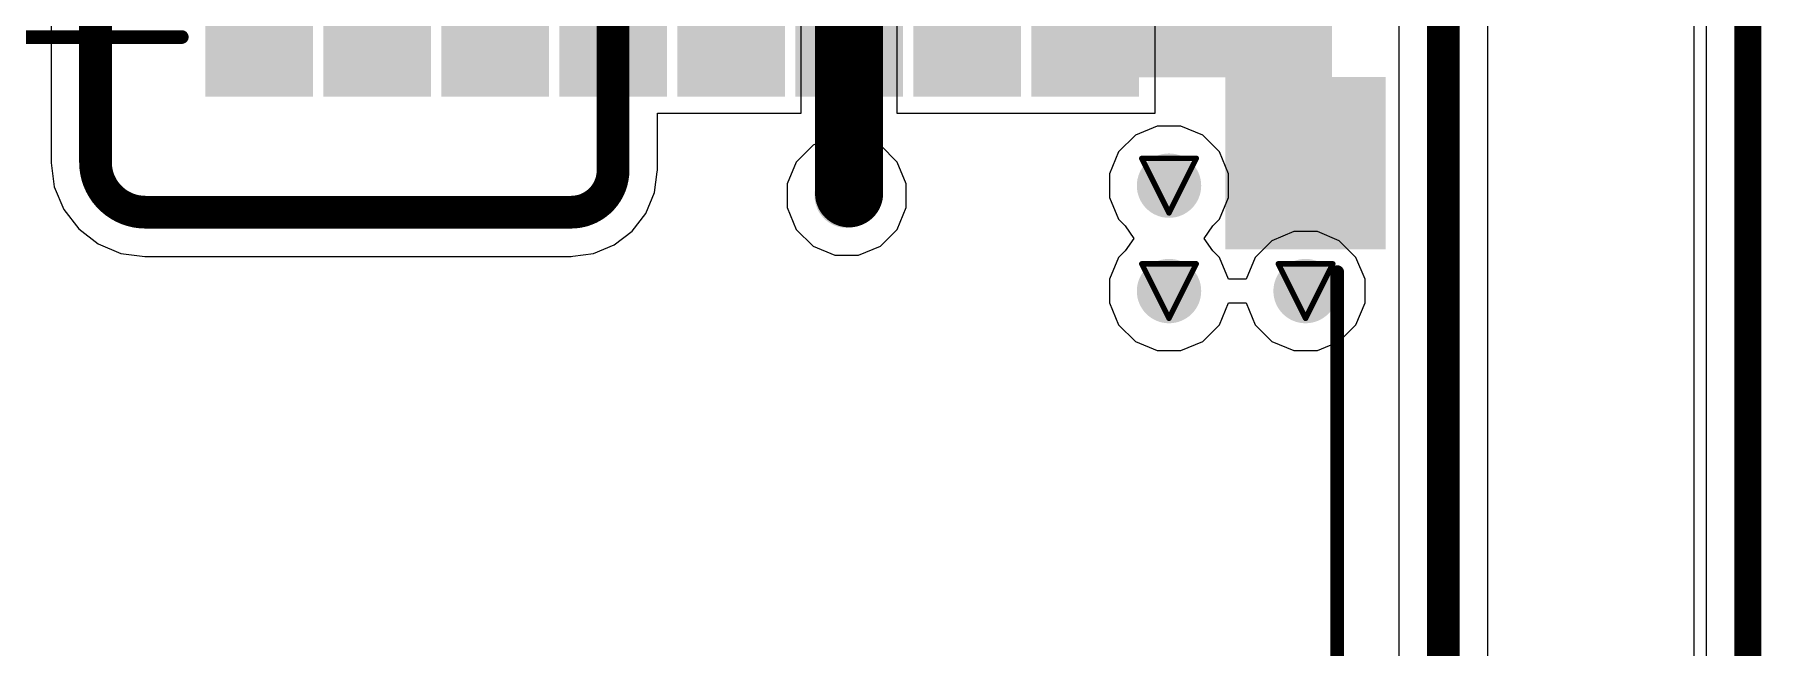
# Model space of a CAD drawing. Header units: inches. Extents: x 0 to 12.2, y 0 to 7.
# Drawn here: x 3.702 to 4.336, y 2.064 to 2.289 of the extents above; entities that cross this region are included whole.
import ezdxf

# ---------------------------------------------------------------- set-up
doc = ezdxf.new("R2010")
doc.units = ezdxf.units.IN
doc.header["$MEASUREMENT"] = 0
for name, color, linetype in [('Board Outline', 216, 'Continuous'), ('Bottom Layer', 5, 'Continuous'), ('Drill Drawing', 1, 'Continuous'), ('Layer 1', 16, 'Continuous'), ('Layer 2', 76, 'Continuous'), ('Top Layer', 1, 'Continuous'), ('Top Overlay', 2, 'Continuous'), ('Top Paste', 8, 'Continuous'), ('Top Solder', 216, 'Continuous'), ('Via Holes', 16, 'Continuous')]:
    doc.layers.add(name, color=color, linetype=linetype)

# ---------------------------------------------------------------- blocks, each defined once
blk = doc.blocks.new('5027740891_195')
at = {"layer": 'Top Layer'}
for points in [[(-0.2875, 0.32185), (-0.22451, 0.32185), (-0.22451, 0.2628), (-0.2875, 0.2628)], [(-0.13199, 0.32185), (-0.10049, 0.32185), (-0.10049, 0.25571), (-0.13199, 0.25571)], [(-0.08868, 0.32185), (-0.05718, 0.32185), (-0.05718, 0.25571), (-0.08868, 0.25571)], [(-0.04537, 0.32185), (-0.01388, 0.32185), (-0.01388, 0.25571), (-0.04537, 0.25571)], [(-0.00207, 0.32185), (0.02943, 0.32185), (0.02943, 0.25571), (-0.00207, 0.25571)], [(0.04124, 0.32185), (0.07274, 0.32185), (0.07274, 0.25571), (0.04124, 0.25571)], [(0.08455, 0.32185), (0.11604, 0.32185), (0.11604, 0.25571), (0.08455, 0.25571)], [(0.12785, 0.32185), (0.15935, 0.32185), (0.15935, 0.25571), (0.12785, 0.25571)], [(0.17116, 0.32185), (0.20266, 0.32185), (0.20266, 0.25571), (0.17116, 0.25571)], [(0.21053, 0.32185), (0.27352, 0.32185), (0.27352, 0.2628), (0.21053, 0.2628)], [(0.24242, 0.25492), (0.29321, 0.25492), (0.29321, 0.1998), (0.24242, 0.1998)], [(0.24242, -0.03642), (0.29321, -0.03642), (0.29321, -0.09154), (0.24242, -0.09154)], [(-0.29734, -0.25886), (-0.23829, -0.25886), (-0.23829, -0.32579), (-0.29734, -0.32579)], [(0.23415, -0.25886), (0.29321, -0.25886), (0.29321, -0.32579), (0.23415, -0.32579)]]:
    blk.add_hatch(color=1, dxfattribs=at).paths.add_polyline_path(points)
at = {"layer": 'Top Paste'}
for points in [[(-0.2875, 0.32185), (-0.22451, 0.32185), (-0.22451, 0.2628), (-0.2875, 0.2628)], [(-0.13199, 0.32185), (-0.10049, 0.32185), (-0.10049, 0.25571), (-0.13199, 0.25571)], [(-0.08868, 0.32185), (-0.05718, 0.32185), (-0.05718, 0.25571), (-0.08868, 0.25571)], [(-0.04537, 0.32185), (-0.01388, 0.32185), (-0.01388, 0.25571), (-0.04537, 0.25571)], [(-0.00207, 0.32185), (0.02943, 0.32185), (0.02943, 0.25571), (-0.00207, 0.25571)], [(0.04124, 0.32185), (0.07274, 0.32185), (0.07274, 0.25571), (0.04124, 0.25571)], [(0.08455, 0.32185), (0.11604, 0.32185), (0.11604, 0.25571), (0.08455, 0.25571)], [(0.12785, 0.32185), (0.15935, 0.32185), (0.15935, 0.25571), (0.12785, 0.25571)], [(0.17116, 0.32185), (0.20266, 0.32185), (0.20266, 0.25571), (0.17116, 0.25571)], [(0.21053, 0.32185), (0.27352, 0.32185), (0.27352, 0.2628), (0.21053, 0.2628)], [(0.24242, 0.25492), (0.29321, 0.25492), (0.29321, 0.1998), (0.24242, 0.1998)], [(0.24242, -0.03642), (0.29321, -0.03642), (0.29321, -0.09154), (0.24242, -0.09154)], [(-0.29734, -0.25886), (-0.23829, -0.25886), (-0.23829, -0.32579), (-0.29734, -0.32579)], [(0.23415, -0.25886), (0.29321, -0.25886), (0.29321, -0.32579), (0.23415, -0.32579)]]:
    blk.add_hatch(color=8, dxfattribs=at).paths.add_polyline_path(points)
at = {"layer": 'Top Solder'}
for points in [[(-0.2915, 0.32585), (-0.22051, 0.32585), (-0.22051, 0.2588), (-0.2915, 0.2588)], [(-0.13599, 0.32585), (-0.09649, 0.32585), (-0.09649, 0.25171), (-0.13599, 0.25171)], [(-0.09268, 0.32585), (-0.05318, 0.32585), (-0.05318, 0.25171), (-0.09268, 0.25171)], [(-0.04937, 0.32585), (-0.00988, 0.32585), (-0.00988, 0.25171), (-0.04937, 0.25171)], [(-0.00607, 0.32585), (0.03343, 0.32585), (0.03343, 0.25171), (-0.00607, 0.25171)], [(0.03724, 0.32585), (0.07674, 0.32585), (0.07674, 0.25171), (0.03724, 0.25171)], [(0.08055, 0.32585), (0.12004, 0.32585), (0.12004, 0.25171), (0.08055, 0.25171)], [(0.12385, 0.32585), (0.16335, 0.32585), (0.16335, 0.25171), (0.12385, 0.25171)], [(0.16716, 0.32585), (0.20666, 0.32585), (0.20666, 0.25171), (0.16716, 0.25171)], [(0.20653, 0.32585), (0.27752, 0.32585), (0.27752, 0.2588), (0.20653, 0.2588)], [(0.23842, 0.25892), (0.29721, 0.25892), (0.29721, 0.1958), (0.23842, 0.1958)], [(0.23842, -0.03242), (0.29721, -0.03242), (0.29721, -0.09554), (0.23842, -0.09554)], [(-0.30134, -0.25486), (-0.23429, -0.25486), (-0.23429, -0.32979), (-0.30134, -0.32979)], [(0.23015, -0.25486), (0.29721, -0.25486), (0.29721, -0.32979), (0.23015, -0.32979)]]:
    blk.add_hatch(color=216, dxfattribs=at).paths.add_polyline_path(points)
at = {"layer": 'Top Overlay'}
for p, q in [((-0.0135, -0.2775), (-0.0405, -0.3045)), ((0.0135, -0.3045), (-0.0135, -0.2775)), ((-0.0405, -0.3045), (0.0135, -0.3045))]:
    blk.add_line(p, q, dxfattribs=at)
for points in [[(-0.21191, 0.27362, 0.005, 0.005, 0), (-0.14459, 0.27362, 0.005, 0.005, 0)], [(-0.28356, -0.24626, 0.005, 0.005, 0), (-0.28356, 0.25039, 0.005, 0.005, 0)], [(0.27943, -0.02402, 0.005, 0.005, 0), (0.27943, 0.1874, 0.005, 0.005, 0)], [(0.27943, -0.24646, 0.005, 0.005, 0), (0.27943, -0.10394, 0.005, 0.005, 0)], [(-0.0405, -0.3045, 0.005, 0.005, 0), (-0.0135, -0.2775, 0.005, 0.005, 0)], [(-0.0135, -0.2775, 0.005, 0.005, 0), (0.0135, -0.3045, 0.005, 0.005, 0)], [(-0.0405, -0.3045, 0.005, 0.005, 0), (0.0135, -0.3045, 0.005, 0.005, 0)], [(-0.22569, -0.31693, 0.005, 0.005, 0), (0.22156, -0.31693, 0.005, 0.005, 0)]]:
    blk.add_lwpolyline(points, format="xyseb", dxfattribs=at)
for points in [[(-0.21316, 0.27362, 0.0025, 0.0025, 1), (-0.21066, 0.27362, 0.0025, 0.0025, 1)], [(-0.14584, 0.27362, 0.0025, 0.0025, 1), (-0.14334, 0.27362, 0.0025, 0.0025, 1)], [(-0.28481, 0.25039, 0.0025, 0.0025, 1), (-0.28231, 0.25039, 0.0025, 0.0025, 1)], [(0.27818, 0.1874, 0.0025, 0.0025, 1), (0.28068, 0.1874, 0.0025, 0.0025, 1)], [(0.27818, -0.02402, 0.0025, 0.0025, 1), (0.28068, -0.02402, 0.0025, 0.0025, 1)], [(0.27818, -0.10394, 0.0025, 0.0025, 1), (0.28068, -0.10394, 0.0025, 0.0025, 1)], [(-0.28481, -0.24626, 0.0025, 0.0025, 1), (-0.28231, -0.24626, 0.0025, 0.0025, 1)], [(0.27818, -0.24646, 0.0025, 0.0025, 1), (0.28068, -0.24646, 0.0025, 0.0025, 1)], [(-0.01475, -0.2775, 0.0025, 0.0025, 1), (-0.01225, -0.2775, 0.0025, 0.0025, 1)], [(-0.01475, -0.2775, 0.0025, 0.0025, 1), (-0.01225, -0.2775, 0.0025, 0.0025, 1)], [(-0.04175, -0.3045, 0.0025, 0.0025, 1), (-0.03925, -0.3045, 0.0025, 0.0025, 1)], [(-0.04175, -0.3045, 0.0025, 0.0025, 1), (-0.03925, -0.3045, 0.0025, 0.0025, 1)], [(0.01225, -0.3045, 0.0025, 0.0025, 1), (0.01475, -0.3045, 0.0025, 0.0025, 1)], [(0.01225, -0.3045, 0.0025, 0.0025, 1), (0.01475, -0.3045, 0.0025, 0.0025, 1)], [(-0.22694, -0.31693, 0.0025, 0.0025, 1), (-0.22444, -0.31693, 0.0025, 0.0025, 1)], [(0.22031, -0.31693, 0.0025, 0.0025, 1), (0.22281, -0.31693, 0.0025, 0.0025, 1)]]:
    blk.add_lwpolyline(points, format="xyseb", close=True, dxfattribs=at)

msp = doc.modelspace()

# ---------------------------------------------------------------- hatches: boundary and pattern name
at = {"layer": 'Bottom Layer'}
h = msp.add_hatch(color=5, dxfattribs=at)
edge = h.paths.add_edge_path()
edge.add_arc((4.11829, 2.23368), 0.01181, 0, 360)
h = msp.add_hatch(color=5, dxfattribs=at)
edge = h.paths.add_edge_path()
edge.add_arc((4, 2.23), 0.01181, 0, 360)
h = msp.add_hatch(color=5, dxfattribs=at)
edge = h.paths.add_edge_path()
edge.add_arc((4.11829, 2.195), 0.01181, 0, 360)
h = msp.add_hatch(color=5, dxfattribs=at)
edge = h.paths.add_edge_path()
edge.add_arc((4.1684, 2.195), 0.01181, 0, 360)
at = {"layer": 'Layer 1'}
h = msp.add_hatch(color=16, dxfattribs=at)
edge = h.paths.add_edge_path()
edge.add_arc((4.11829, 2.23368), 0.01181, 0, 360)
h = msp.add_hatch(color=16, dxfattribs=at)
edge = h.paths.add_edge_path()
edge.add_arc((4, 2.23), 0.01181, 0, 360)
h = msp.add_hatch(color=16, dxfattribs=at)
edge = h.paths.add_edge_path()
edge.add_arc((4.11829, 2.195), 0.01181, 0, 360)
h = msp.add_hatch(color=16, dxfattribs=at)
edge = h.paths.add_edge_path()
edge.add_arc((4.1684, 2.195), 0.01181, 0, 360)
at = {"layer": 'Layer 2'}
h = msp.add_hatch(color=76, dxfattribs=at)
edge = h.paths.add_edge_path()
edge.add_arc((4.11829, 2.23368), 0.01181, 0, 360)
h = msp.add_hatch(color=76, dxfattribs=at)
edge = h.paths.add_edge_path()
edge.add_arc((4, 2.23), 0.01181, 0, 360)
h = msp.add_hatch(color=76, dxfattribs=at)
edge = h.paths.add_edge_path()
edge.add_arc((4.11829, 2.195), 0.01181, 0, 360)
h = msp.add_hatch(color=76, dxfattribs=at)
edge = h.paths.add_edge_path()
edge.add_arc((4.1684, 2.195), 0.01181, 0, 360)
at = {"layer": 'Top Layer'}
h = msp.add_hatch(color=1, dxfattribs=at)
edge = h.paths.add_edge_path()
edge.add_arc((4.11829, 2.23368), 0.01181, 0, 360)
h = msp.add_hatch(color=1, dxfattribs=at)
edge = h.paths.add_edge_path()
edge.add_arc((4, 2.23), 0.01181, 0, 360)
h = msp.add_hatch(color=1, dxfattribs=at)
edge = h.paths.add_edge_path()
edge.add_arc((4.11829, 2.195), 0.01181, 0, 360)
h = msp.add_hatch(color=1, dxfattribs=at)
edge = h.paths.add_edge_path()
edge.add_arc((4.1684, 2.195), 0.01181, 0, 360)
at = {"layer": 'Via Holes'}
h = msp.add_hatch(color=7, dxfattribs=at)
edge = h.paths.add_edge_path()
edge.add_arc((4.11829, 2.23368), 0.00591, 0, 360)
h = msp.add_hatch(color=7, dxfattribs=at)
edge = h.paths.add_edge_path()
edge.add_arc((4, 2.23), 0.00591, 0, 360)
h = msp.add_hatch(color=7, dxfattribs=at)
edge = h.paths.add_edge_path()
edge.add_arc((4.11829, 2.195), 0.00591, 0, 360)
h = msp.add_hatch(color=7, dxfattribs=at)
edge = h.paths.add_edge_path()
edge.add_arc((4.1684, 2.195), 0.00591, 0, 360)

# ---------------------------------------------------------------- linework, layer by layer
at = {"layer": 'Board Outline'}
msp.add_lwpolyline([(4.33071, 0, 0.01, 0.01, 0), (4.33071, 4.72441, 0.01, 0.01, 0)], format="xyseb", dxfattribs=at)
at = {"layer": 'Bottom Layer'}
msp.add_line((4.31542, 4.56122), (4.31542, 0.1632), dxfattribs=at)
at = {"layer": 'Drill Drawing'}
for points in [[(4.10829, 2.24368, 0.002, 0.002, 0), (4.12829, 2.24368, 0.002, 0.002, 0)], [(4.10829, 2.24368, 0.002, 0.002, 0), (4.11829, 2.22368, 0.002, 0.002, 0)], [(4.11829, 2.22368, 0.002, 0.002, 0), (4.12829, 2.24368, 0.002, 0.002, 0)], [(3.99, 2.24, 0.002, 0.002, 0), (4.01, 2.24, 0.002, 0.002, 0)], [(3.99, 2.24, 0.002, 0.002, 0), (4, 2.22, 0.002, 0.002, 0)], [(4, 2.22, 0.002, 0.002, 0), (4.01, 2.24, 0.002, 0.002, 0)], [(4.10829, 2.205, 0.002, 0.002, 0), (4.12829, 2.205, 0.002, 0.002, 0)], [(4.10829, 2.205, 0.002, 0.002, 0), (4.11829, 2.185, 0.002, 0.002, 0)], [(4.11829, 2.185, 0.002, 0.002, 0), (4.12829, 2.205, 0.002, 0.002, 0)], [(4.1584, 2.205, 0.002, 0.002, 0), (4.1784, 2.205, 0.002, 0.002, 0)], [(4.1584, 2.205, 0.002, 0.002, 0), (4.1684, 2.185, 0.002, 0.002, 0)], [(4.1684, 2.185, 0.002, 0.002, 0), (4.1784, 2.205, 0.002, 0.002, 0)]]:
    msp.add_lwpolyline(points, format="xyseb", dxfattribs=at)
for points in [[(4.10779, 2.24368, 0.001, 0.001, 1), (4.10879, 2.24368, 0.001, 0.001, 1)], [(4.10779, 2.24368, 0.001, 0.001, 1), (4.10879, 2.24368, 0.001, 0.001, 1)], [(4.12779, 2.24368, 0.001, 0.001, 1), (4.12879, 2.24368, 0.001, 0.001, 1)], [(4.12779, 2.24368, 0.001, 0.001, 1), (4.12879, 2.24368, 0.001, 0.001, 1)], [(3.9895, 2.24, 0.001, 0.001, 1), (3.9905, 2.24, 0.001, 0.001, 1)], [(3.9895, 2.24, 0.001, 0.001, 1), (3.9905, 2.24, 0.001, 0.001, 1)], [(4.0095, 2.24, 0.001, 0.001, 1), (4.0105, 2.24, 0.001, 0.001, 1)], [(4.0095, 2.24, 0.001, 0.001, 1), (4.0105, 2.24, 0.001, 0.001, 1)], [(4.11779, 2.22368, 0.001, 0.001, 1), (4.11879, 2.22368, 0.001, 0.001, 1)], [(4.11779, 2.22368, 0.001, 0.001, 1), (4.11879, 2.22368, 0.001, 0.001, 1)], [(3.9995, 2.22, 0.001, 0.001, 1), (4.0005, 2.22, 0.001, 0.001, 1)], [(3.9995, 2.22, 0.001, 0.001, 1), (4.0005, 2.22, 0.001, 0.001, 1)], [(4.10779, 2.205, 0.001, 0.001, 1), (4.10879, 2.205, 0.001, 0.001, 1)], [(4.10779, 2.205, 0.001, 0.001, 1), (4.10879, 2.205, 0.001, 0.001, 1)], [(4.12779, 2.205, 0.001, 0.001, 1), (4.12879, 2.205, 0.001, 0.001, 1)], [(4.12779, 2.205, 0.001, 0.001, 1), (4.12879, 2.205, 0.001, 0.001, 1)], [(4.1579, 2.205, 0.001, 0.001, 1), (4.1589, 2.205, 0.001, 0.001, 1)], [(4.1579, 2.205, 0.001, 0.001, 1), (4.1589, 2.205, 0.001, 0.001, 1)], [(4.1779, 2.205, 0.001, 0.001, 1), (4.1789, 2.205, 0.001, 0.001, 1)], [(4.1779, 2.205, 0.001, 0.001, 1), (4.1789, 2.205, 0.001, 0.001, 1)], [(4.11779, 2.185, 0.001, 0.001, 1), (4.11879, 2.185, 0.001, 0.001, 1)], [(4.11779, 2.185, 0.001, 0.001, 1), (4.11879, 2.185, 0.001, 0.001, 1)], [(4.1679, 2.185, 0.001, 0.001, 1), (4.1689, 2.185, 0.001, 0.001, 1)], [(4.1679, 2.185, 0.001, 0.001, 1), (4.1689, 2.185, 0.001, 0.001, 1)]]:
    msp.add_lwpolyline(points, format="xyseb", close=True, dxfattribs=at)
at = {"layer": 'Layer 1'}
msp.add_line((4.31542, 4.56122), (4.31542, 0.1632), dxfattribs=at)
at = {"layer": 'Layer 2'}
for p, q in [((4.31095, 2.34231), (4.31095, 2.27677)), ((4.31095, 2.27677), (4.31095, 1.54512)), ((3.99566, 2.25181), (3.98765, 2.24849)), ((4.00434, 2.25181), (3.99566, 2.25181)), ((4.01235, 2.24849), (4.00434, 2.25181)), ((4.10593, 2.25217), (4.0998, 2.24604)), ((4.11395, 2.25549), (4.10593, 2.25217)), ((4.12262, 2.25549), (4.11395, 2.25549)), ((4.13064, 2.25217), (4.12262, 2.25549)), ((4.13678, 2.24604), (4.13064, 2.25217)), ((3.98765, 2.24849), (3.98151, 2.24235)), ((4.01849, 2.24235), (4.01235, 2.24849)), ((4.0998, 2.24604), (4.09647, 2.23802)), ((4.1401, 2.23802), (4.13678, 2.24604)), ((3.98151, 2.24235), (3.97819, 2.23434)), ((4.02181, 2.23434), (4.01849, 2.24235)), ((4.09647, 2.23802), (4.09647, 2.22934)), ((4.1401, 2.22934), (4.1401, 2.23802)), ((3.97819, 2.23434), (3.97819, 2.22566)), ((4.02181, 2.22566), (4.02181, 2.23434)), ((3.97819, 2.22566), (3.98151, 2.21765)), ((4.01849, 2.21765), (4.02181, 2.22566)), ((4.09647, 2.22934), (4.0998, 2.22133)), ((4.13678, 2.22133), (4.1401, 2.22934)), ((4.0998, 2.22133), (4.10221, 2.21891)), ((4.10221, 2.21891), (4.10535, 2.21434)), ((4.13122, 2.21434), (4.13436, 2.21891)), ((4.13436, 2.21891), (4.13678, 2.22133)), ((3.98151, 2.21765), (3.98765, 2.21151)), ((4.01235, 2.21151), (4.01849, 2.21765)), ((4.10535, 2.21434), (4.10221, 2.20977)), ((4.13436, 2.20977), (4.13122, 2.21434)), ((4.15605, 2.21349), (4.14991, 2.20735)), ((4.16407, 2.21681), (4.15605, 2.21349)), ((4.17274, 2.21681), (4.16407, 2.21681)), ((4.18076, 2.21349), (4.17274, 2.21681)), ((4.18689, 2.20735), (4.18076, 2.21349)), ((3.98765, 2.21151), (3.99566, 2.20819)), ((3.99566, 2.20819), (4.00434, 2.20819)), ((4.00434, 2.20819), (4.01235, 2.21151)), ((4.0998, 2.20735), (4.09647, 2.19934)), ((4.10221, 2.20977), (4.0998, 2.20735)), ((4.13678, 2.20735), (4.13436, 2.20977)), ((4.1401, 2.19934), (4.13678, 2.20735)), ((4.14991, 2.20735), (4.14659, 2.19934)), ((4.19022, 2.19934), (4.18689, 2.20735)), ((4.09647, 2.19934), (4.09647, 2.19066)), ((4.14659, 2.19934), (4.1401, 2.19934)), ((4.19022, 2.19066), (4.19022, 2.19934)), ((4.09647, 2.19066), (4.0998, 2.18265)), ((4.13678, 2.18265), (4.1401, 2.19066)), ((4.1401, 2.19066), (4.14659, 2.19066)), ((4.14659, 2.19066), (4.14991, 2.18265)), ((4.18689, 2.18265), (4.19022, 2.19066)), ((4.0998, 2.18265), (4.10593, 2.17651)), ((4.13064, 2.17651), (4.13678, 2.18265)), ((4.14991, 2.18265), (4.15605, 2.17651)), ((4.18076, 2.17651), (4.18689, 2.18265)), ((4.10593, 2.17651), (4.11395, 2.17319)), ((4.12262, 2.17319), (4.13064, 2.17651)), ((4.15605, 2.17651), (4.16407, 2.17319)), ((4.17274, 2.17319), (4.18076, 2.17651)), ((4.11395, 2.17319), (4.12262, 2.17319)), ((4.16407, 2.17319), (4.17274, 2.17319))]:
    msp.add_line(p, q, dxfattribs=at)
at = {"layer": 'Top Layer'}
for p, q in [((4.31542, 4.56122), (4.31542, 0.1632)), ((4.2353, 2.05046), (4.2353, 2.38332)), ((4.20268, 2.38035), (4.20268, 2.05046)), ((4.11325, 2.26028), (4.11325, 2.34642)), ((3.70801, 2.33642), (3.70801, 2.24226)), ((3.98333, 2.26028), (3.98333, 2.33642)), ((4.01844, 2.33642), (4.01844, 2.26028)), ((3.93058, 2.23936), (3.93058, 2.26028)), ((3.93058, 2.26028), (3.98333, 2.26028)), ((4.01844, 2.26028), (4.11325, 2.26028)), ((3.70801, 2.24226), (3.70806, 2.242)), ((3.70806, 2.242), (3.70921, 2.2333)), ((3.92946, 2.23116), (3.93046, 2.23873)), ((3.93046, 2.23873), (3.93058, 2.23936)), ((3.70921, 2.2333), (3.71266, 2.22495)), ((3.9263, 2.22351), (3.92946, 2.23116)), ((3.71266, 2.22495), (3.71817, 2.21778)), ((3.92126, 2.21695), (3.9263, 2.22351)), ((3.71817, 2.21778), (3.72533, 2.21228)), ((3.72533, 2.21228), (3.73368, 2.20882)), ((3.90705, 2.20875), (3.9147, 2.21191)), ((3.9147, 2.21191), (3.92126, 2.21695)), ((3.73368, 2.20882), (3.74238, 2.20768)), ((3.74238, 2.20768), (3.74264, 2.20763)), ((3.74264, 2.20763), (3.89885, 2.20763)), ((3.89885, 2.20763), (3.89948, 2.20775)), ((3.89948, 2.20775), (3.90705, 2.20875))]:
    msp.add_line(p, q, dxfattribs=at)
for points in [[(4.21899, 2.05046, 0.012, 0.012, 0), (4.21899, 2.38332, 0.012, 0.012, 0)], [(3.72432, 2.24226, 0.012, 0.012, 0), (3.72432, 2.36412, 0.012, 0.012, 0)], [(4.00088, 2.23088, 0.025, 0.025, 0), (4.00088, 2.30335, 0.025, 0.025, 0)], [(3.91427, 2.23936, 0.012, 0.012, 0), (3.91427, 2.30335, 0.012, 0.012, 0)], [(3.74264, 2.22394, 0.012, 0.012, -0.414214), (3.72432, 2.24226, 0.012, 0.012, 0)], [(3.91427, 2.23936, 0.012, 0.012, -0.414214), (3.89885, 2.22394, 0.012, 0.012, 0)], [(3.74264, 2.22394, 0.012, 0.012, 0), (3.89885, 2.22394, 0.012, 0.012, 0)]]:
    msp.add_lwpolyline(points, format="xyseb", dxfattribs=at)
for points in [[(3.72132, 2.24226, 0.006, 0.006, 1), (3.72732, 2.24226, 0.006, 0.006, 1)], [(3.72132, 2.24226, 0.006, 0.006, 1), (3.72732, 2.24226, 0.006, 0.006, 1)], [(3.91127, 2.23936, 0.006, 0.006, 1), (3.91727, 2.23936, 0.006, 0.006, 1)], [(3.91127, 2.23936, 0.006, 0.006, 1), (3.91727, 2.23936, 0.006, 0.006, 1)], [(3.99463, 2.23088, 0.0125, 0.0125, 1), (4.00713, 2.23088, 0.0125, 0.0125, 1)], [(3.73964, 2.22394, 0.006, 0.006, 1), (3.74564, 2.22394, 0.006, 0.006, 1)], [(3.73964, 2.22394, 0.006, 0.006, 1), (3.74564, 2.22394, 0.006, 0.006, 1)], [(3.89585, 2.22394, 0.006, 0.006, 1), (3.90185, 2.22394, 0.006, 0.006, 1)], [(3.89585, 2.22394, 0.006, 0.006, 1), (3.90185, 2.22394, 0.006, 0.006, 1)]]:
    msp.add_lwpolyline(points, format="xyseb", close=True, dxfattribs=at)

# ---------------------------------------------------------------- block references
msp.add_blockref('5027740891_195', (3.90059, 2.01457))

doc.saveas('drawing.dxf')
